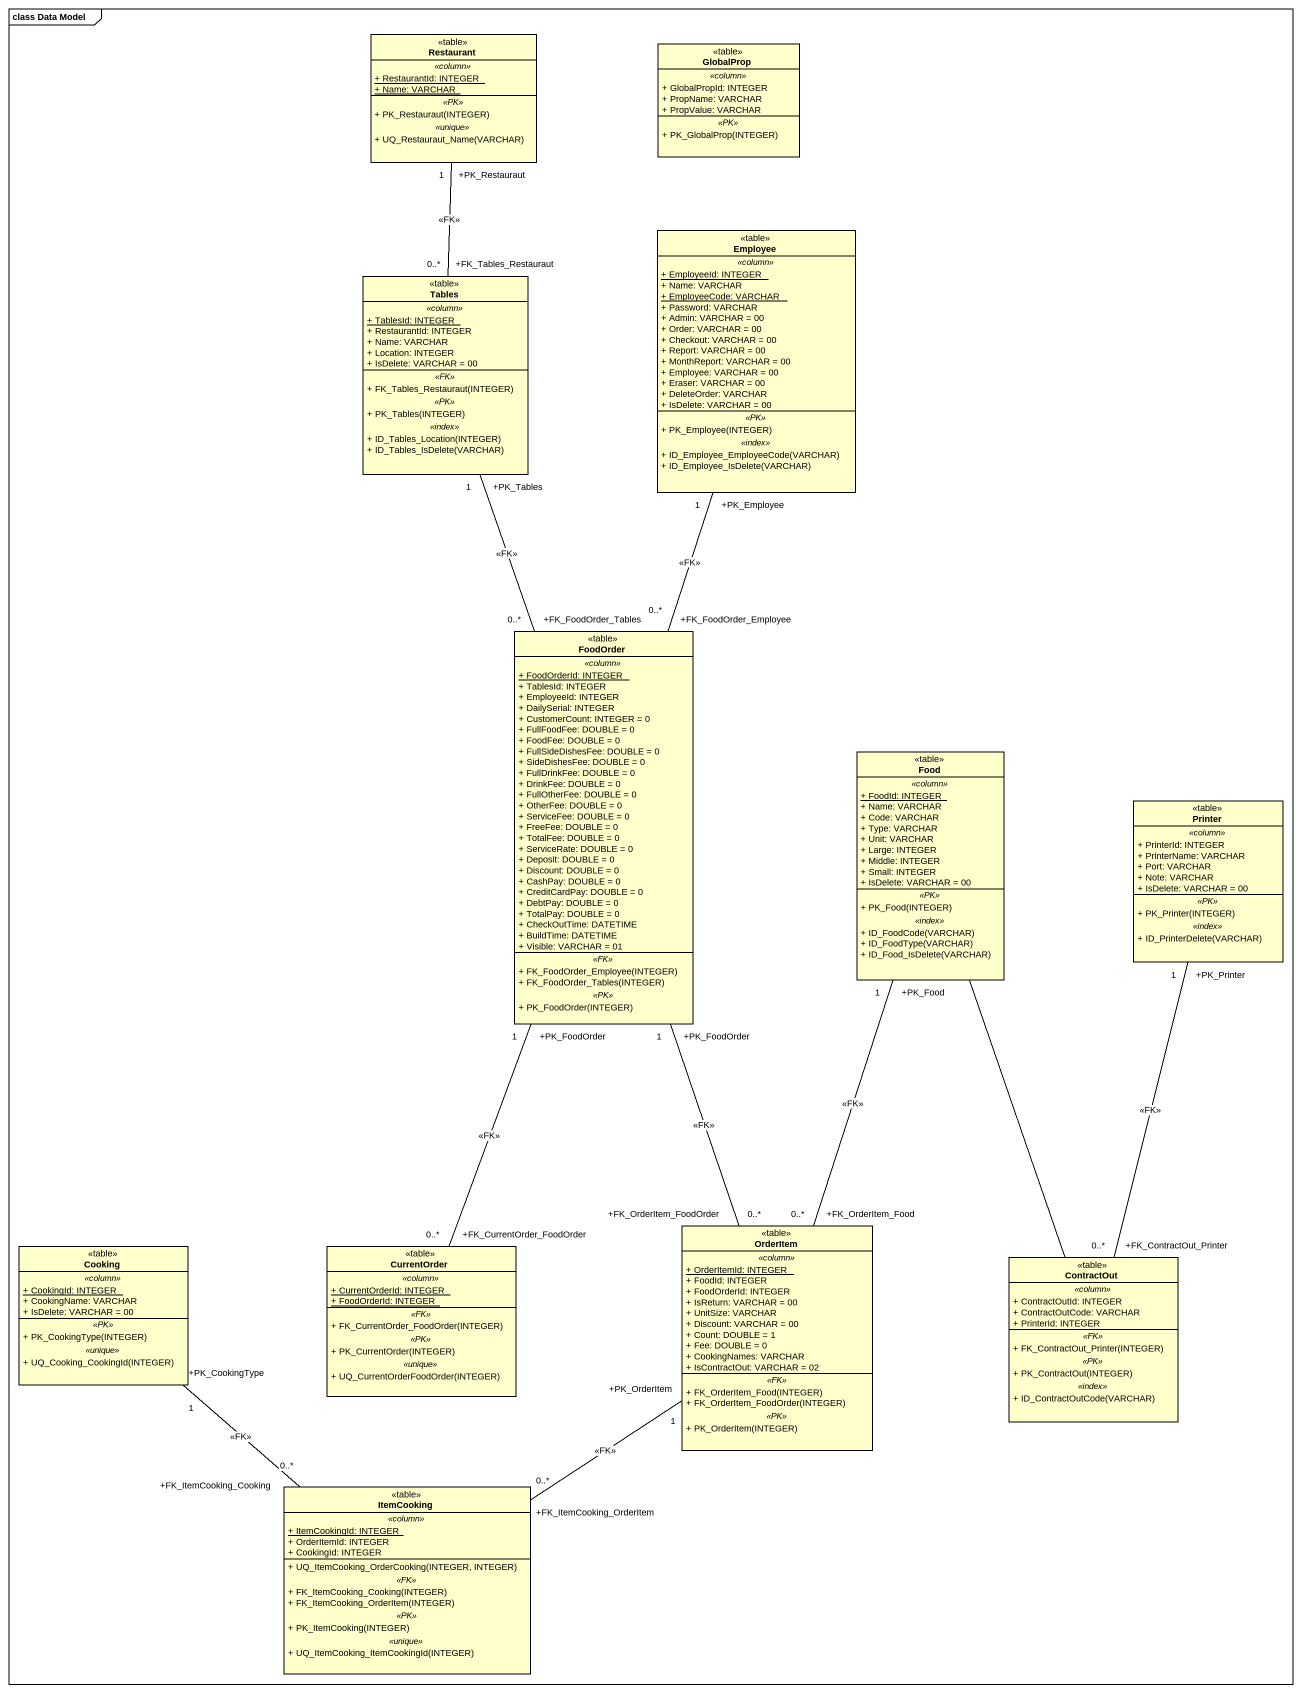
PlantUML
@startuml
mainframe class Data Model
hide circle
hide empty members
skinparam classAttributeIconSize 0
class Restaurant <<table>> {
  .. <<column>> ..
  {static} + RestaurantId: INTEGER
  {static} + Name: VARCHAR
  .. <<PK>> ..
  + PK_Restauraut(INTEGER)
  .. <<unique>> ..
  + UQ_Restauraut_Name(VARCHAR)
}
class GlobalProp <<table>> {
  .. <<column>> ..
  + GlobalPropId: INTEGER
  + PropName: VARCHAR
  + PropValue: VARCHAR
  .. <<PK>> ..
  + PK_GlobalProp(INTEGER)
}
class Employee <<table>> {
  .. <<column>> ..
  {static} + EmployeeId: INTEGER
  + Name: VARCHAR
  {static} + EmployeeCode: VARCHAR
  + Password: VARCHAR
  + Admin: VARCHAR = 00
  + Order: VARCHAR = 00
  + Checkout: VARCHAR = 00
  + Report: VARCHAR = 00
  + MonthReport: VARCHAR = 00
  + Employee: VARCHAR = 00
  + Eraser: VARCHAR = 00
  + DeleteOrder: VARCHAR
  + IsDelete: VARCHAR = 00
  .. <<PK>> ..
  + PK_Employee(INTEGER)
  .. <<index>> ..
  + ID_Employee_EmployeeCode(VARCHAR)
  + ID_Employee_IsDelete(VARCHAR)
}
class Tables <<table>> {
  .. <<column>> ..
  {static} + TablesId: INTEGER
  + RestaurantId: INTEGER
  + Name: VARCHAR
  + Location: INTEGER
  + IsDelete: VARCHAR = 00
  .. <<FK>> ..
  + FK_Tables_Restauraut(INTEGER)
  .. <<PK>> ..
  + PK_Tables(INTEGER)
  .. <<index>> ..
  + ID_Tables_Location(INTEGER)
  + ID_Tables_IsDelete(VARCHAR)
}
class FoodOrder <<table>> {
  .. <<column>> ..
  {static} + FoodOrderId: INTEGER
  + TablesId: INTEGER
  + EmployeeId: INTEGER
  + DailySerial: INTEGER
  + CustomerCount: INTEGER = 0
  + FullFoodFee: DOUBLE = 0
  + FoodFee: DOUBLE = 0
  + FullSideDishesFee: DOUBLE = 0
  + SideDishesFee: DOUBLE = 0
  + FullDrinkFee: DOUBLE = 0
  + DrinkFee: DOUBLE = 0
  + FullOtherFee: DOUBLE = 0
  + OtherFee: DOUBLE = 0
  + ServiceFee: DOUBLE = 0
  + FreeFee: DOUBLE = 0
  + TotalFee: DOUBLE = 0
  + ServiceRate: DOUBLE = 0
  + Deposit: DOUBLE = 0
  + Discount: DOUBLE = 0
  + CashPay: DOUBLE = 0
  + CreditCardPay: DOUBLE = 0
  + DebtPay: DOUBLE = 0
  + TotalPay: DOUBLE = 0
  + CheckOutTime: DATETIME
  + BuildTime: DATETIME
  + Visible: VARCHAR = 01
  .. <<FK>> ..
  + FK_FoodOrder_Employee(INTEGER)
  + FK_FoodOrder_Tables(INTEGER)
  .. <<PK>> ..
  + PK_FoodOrder(INTEGER)
}
class Food <<table>> {
  .. <<column>> ..
  {static} + FoodId: INTEGER
  + Name: VARCHAR
  + Code: VARCHAR
  + Type: VARCHAR
  + Unit: VARCHAR
  + Large: INTEGER
  + Middle: INTEGER
  + Small: INTEGER
  + IsDelete: VARCHAR = 00
  .. <<PK>> ..
  + PK_Food(INTEGER)
  .. <<index>> ..
  + ID_FoodCode(VARCHAR)
  + ID_FoodType(VARCHAR)
  + ID_Food_IsDelete(VARCHAR)
}
class Printer <<table>> {
  .. <<column>> ..
  + PrinterId: INTEGER
  + PrinterName: VARCHAR
  + Port: VARCHAR
  + Note: VARCHAR
  + IsDelete: VARCHAR = 00
  .. <<PK>> ..
  + PK_Printer(INTEGER)
  .. <<index>> ..
  + ID_PrinterDelete(VARCHAR)
}
class OrderItem <<table>> {
  .. <<column>> ..
  {static} + OrderItemId: INTEGER
  + FoodId: INTEGER
  + FoodOrderId: INTEGER
  + IsReturn: VARCHAR = 00
  + UnitSize: VARCHAR
  + Discount: VARCHAR = 00
  + Count: DOUBLE = 1
  + Fee: DOUBLE = 0
  + CookingNames: VARCHAR
  + IsContractOut: VARCHAR = 02
  .. <<FK>> ..
  + FK_OrderItem_Food(INTEGER)
  + FK_OrderItem_FoodOrder(INTEGER)
  .. <<PK>> ..
  + PK_OrderItem(INTEGER)
}
class Cooking <<table>> {
  .. <<column>> ..
  {static} + CookingId: INTEGER
  + CookingName: VARCHAR
  + IsDelete: VARCHAR = 00
  .. <<PK>> ..
  + PK_CookingType(INTEGER)
  .. <<unique>> ..
  + UQ_Cooking_CookingId(INTEGER)
}
class CurrentOrder <<table>> {
  .. <<column>> ..
  {static} + CurrentOrderId: INTEGER
  {static} + FoodOrderId: INTEGER
  .. <<FK>> ..
  + FK_CurrentOrder_FoodOrder(INTEGER)
  .. <<PK>> ..
  + PK_CurrentOrder(INTEGER)
  .. <<unique>> ..
  + UQ_CurrentOrderFoodOrder(INTEGER)
}
class ContractOut <<table>> {
  .. <<column>> ..
  + ContractOutId: INTEGER
  + ContractOutCode: VARCHAR
  + PrinterId: INTEGER
  .. <<FK>> ..
  + FK_ContractOut_Printer(INTEGER)
  .. <<PK>> ..
  + PK_ContractOut(INTEGER)
  .. <<index>> ..
  + ID_ContractOutCode(VARCHAR)
}
class ItemCooking <<table>> {
  .. <<column>> ..
  {static} + ItemCookingId: INTEGER
  + OrderItemId: INTEGER
  + CookingId: INTEGER
  --
  + UQ_ItemCooking_OrderCooking(INTEGER, INTEGER)
  .. <<FK>> ..
  + FK_ItemCooking_Cooking(INTEGER)
  + FK_ItemCooking_OrderItem(INTEGER)
  .. <<PK>> ..
  + PK_ItemCooking(INTEGER)
  .. <<unique>> ..
  + UQ_ItemCooking_ItemCookingId(INTEGER)
}
Tables "+FK_Tables_Restauraut\n0..*" -up- "+PK_Restauraut\n1" Restaurant : <<FK>>
FoodOrder "+FK_FoodOrder_Employee\n0..*" -up- "+PK_Employee\n1" Employee : <<FK>>
FoodOrder "+FK_FoodOrder_Tables\n0..*" -up- "+PK_Tables\n1" Tables : <<FK>>
OrderItem "+FK_OrderItem_FoodOrder\n0..*" -up- "+PK_FoodOrder\n1" FoodOrder : <<FK>>
OrderItem "+FK_OrderItem_Food\n0..*" -up- "+PK_Food\n1" Food : <<FK>>
CurrentOrder "+FK_CurrentOrder_FoodOrder\n0..*" -up- "+PK_FoodOrder\n1" FoodOrder : <<FK>>
ContractOut -up- Food
ContractOut "+FK_ContractOut_Printer\n0..*" -up- "+PK_Printer\n1" Printer : <<FK>>
ItemCooking "+FK_ItemCooking_OrderItem\n0..*" -up- "+PK_OrderItem\n1" OrderItem : <<FK>>
ItemCooking "+FK_ItemCooking_Cooking\n0..*" -up- "+PK_CookingType\n1" Cooking : <<FK>>
@enduml
